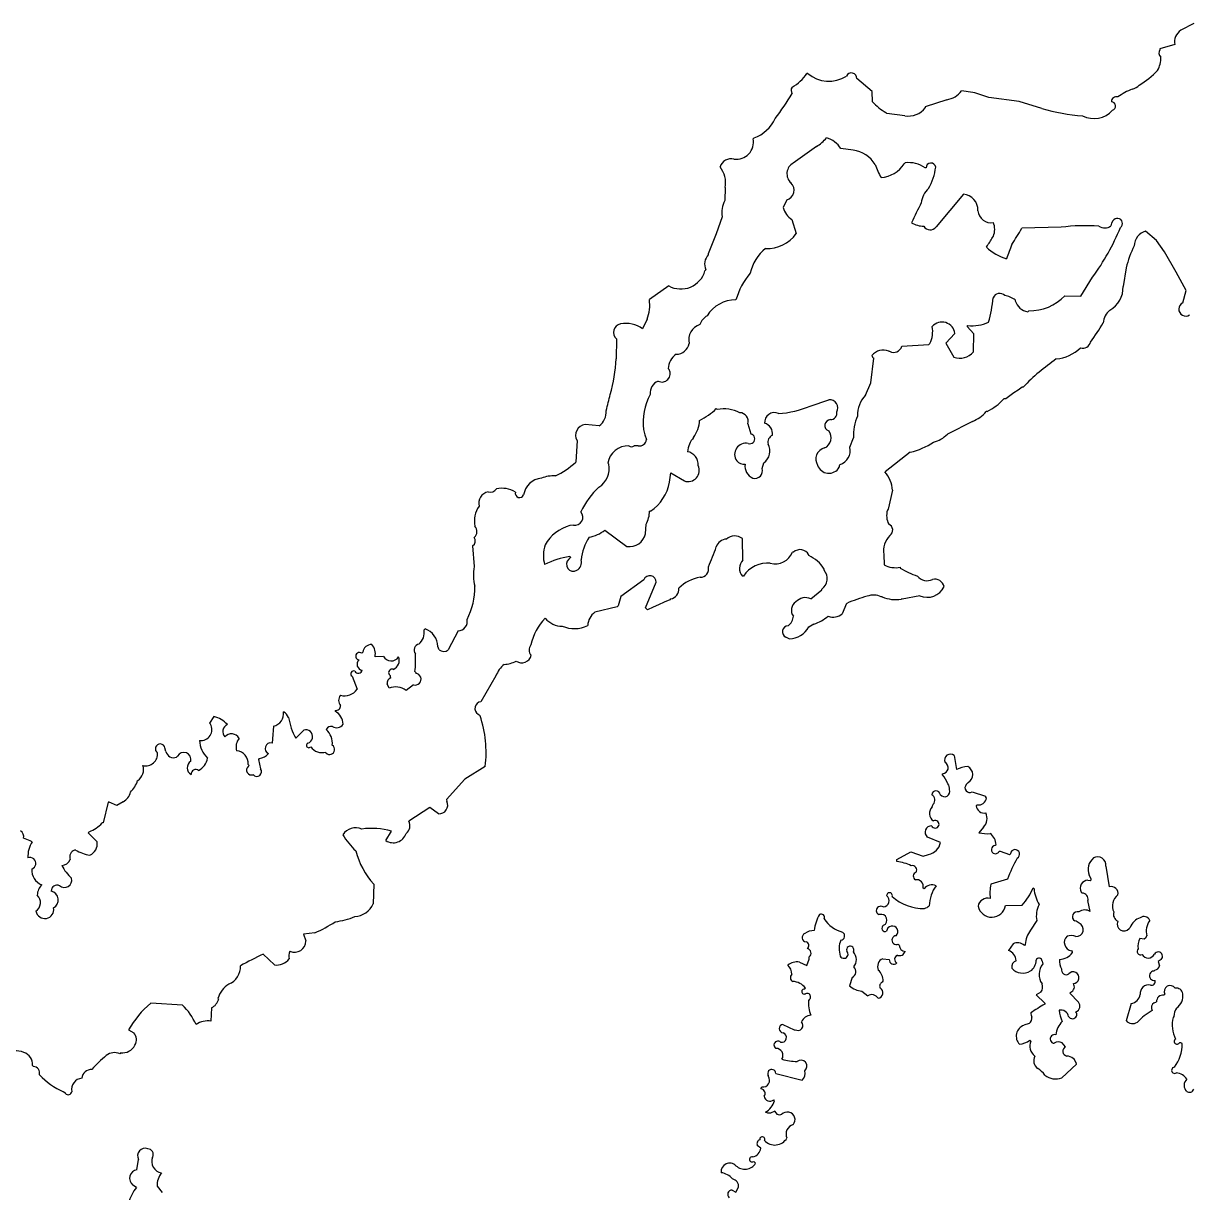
# Model space of a CAD drawing. Header units: millimetres. Extents: x -458 to 152, y -312 to 313.
# Drawn here: x -302.6 to -206.1, y -252 to -155.2 of the extents above; entities that cross this region are included whole.
import ezdxf

# ---------------------------------------------------------------- set-up
doc = ezdxf.new("R2010")
doc.units = ezdxf.units.MM

msp = doc.modelspace()

# ---------------------------------------------------------------- linework, layer by layer
at = {"color": 7, "linetype": 'Continuous', "lineweight": 25}
for p, q in [((-205.763, -155.248), (-206.837, -155.822)), ((-207.35, -157.003), (-208.585, -157.348)), ((-208.585, -157.348), (-208.583, -157.426)), ((-237.711, -159.387), (-237.789, -159.389)), ((-232.379, -160.876), (-233.653, -159.821)), ((-232.355, -161.731), (-232.379, -160.876)), ((-226.213, -161.564), (-227.986, -162.157)), ((-224.05, -160.96), (-224.987, -160.83)), ((-220.217, -161.712), (-222.716, -161.391)), ((-227.986, -162.157), (-227.984, -162.235)), ((-218.333, -162.283), (-220.217, -161.712)), ((-231.162, -162.71), (-231.241, -162.635)), ((-229.678, -162.903), (-231.162, -162.71)), ((-242.157, -164.722), (-242.232, -164.802)), ((-237.001, -165.438), (-238.909, -166.812)), ((-233.958, -165.744), (-234.973, -165.616)), ((-229.65, -166.794), (-229.725, -166.873)), ((-227.926, -167.213), (-228.004, -167.216)), ((-244.535, -168.833), (-244.583, -169.924)), ((-224.832, -169.386), (-227.093, -172.093)), ((-239.449, -169.862), (-239.743, -170.492)), ((-244.78, -171.252), (-245.286, -172.667)), ((-239.015, -171.484), (-238.673, -172.642)), ((-216.743, -172.122), (-220.008, -172.211)), ((-212.577, -171.794), (-212.621, -172.01)), ((-212.465, -171.603), (-212.577, -171.794)), ((-245.286, -172.667), (-245.942, -174.319)), ((-208.853, -173.23), (-209.758, -172.453)), ((-208.205, -174.147), (-208.853, -173.23)), ((-222.923, -173.769), (-222.835, -173.627)), ((-207.226, -175.832), (-208.205, -174.147)), ((-245.942, -174.319), (-245.939, -174.397)), ((-246.139, -175.647), (-246.214, -175.727)), ((-211.36, -175.477), (-211.628, -177.041)), ((-206.406, -177.366), (-207.226, -175.832)), ((-249.215, -176.976), (-250.819, -178.109)), ((-215.108, -177.836), (-214.14, -176.254)), ((-216.432, -177.795), (-215.108, -177.836)), ((-206.689, -178.385), (-206.406, -177.366)), ((-220.547, -178.14), (-220.545, -178.218)), ((-219.509, -179.123), (-219.433, -179.044)), ((-251.007, -179.748), (-251.375, -180.536)), ((-225.53, -180.922), (-226.286, -181.72)), ((-224.533, -180.35), (-224.458, -180.27)), ((-223.972, -180.957), (-224.533, -180.35)), ((-224.01, -182.437), (-223.972, -180.957)), ((-253.531, -181.373), (-253.564, -183.008)), ((-229.936, -181.975), (-227.683, -181.836)), ((-227.683, -181.836), (-227.608, -181.756)), ((-226.286, -181.72), (-225.632, -182.87)), ((-231.014, -182.394), (-230.937, -182.392)), ((-249.262, -183.825), (-249.182, -183.901)), ((-232.5, -185.002), (-232.244, -182.972)), ((-232.939, -186.026), (-232.5, -185.002)), ((-220.649, -185.847), (-220.992, -186.09)), ((-220.305, -185.604), (-220.649, -185.847)), ((-219.961, -185.361), (-220.305, -185.604)), ((-219.884, -185.359), (-219.961, -185.361)), ((-237.505, -186.929), (-235.963, -186.42)), ((-221.336, -186.332), (-221.491, -186.337)), ((-220.992, -186.09), (-221.336, -186.332)), ((-245.281, -187.14), (-245.201, -187.216)), ((-222.863, -187.386), (-222.941, -187.388)), ((-254.969, -188.572), (-256.14, -188.448)), ((-242.679, -188.392), (-242.422, -189.241)), ((-224.086, -188.197), (-226.158, -189.265)), ((-251.301, -188.876), (-251.202, -189.302)), ((-251.202, -189.302), (-251.047, -189.71)), ((-234.222, -190.341), (-233.932, -189.555)), ((-256.803, -189.789), (-256.91, -191.582)), ((-251.748, -190.216), (-252.078, -190.234)), ((-241.489, -192.095), (-241.346, -191.624)), ((-229.23, -190.75), (-231.32, -192.369)), ((-254.262, -191.665), (-254.182, -191.741)), ((-249.161, -193.238), (-249.027, -192.456)), ((-249.027, -192.456), (-247.919, -193.126)), ((-230.701, -193.902), (-231.047, -195.468)), ((-231.047, -195.468), (-231.123, -195.548)), ((-250.808, -195.617), (-250.731, -195.615)), ((-257.094, -196.802), (-257.39, -196.808)), ((-254.501, -197.197), (-252.674, -198.547)), ((-251.146, -197.494), (-251.09, -196.715)), ((-243.072, -199.687), (-243.12, -197.898)), ((-265.437, -198.506), (-265.313, -200.215)), ((-257.398, -199.377), (-257.318, -199.452)), ((-238.887, -199.028), (-238.965, -199.03)), ((-237.635, -199.305), (-237.637, -199.227)), ((-231.412, -199.213), (-231.389, -200.069)), ((-257.394, -199.532), (-257.47, -199.612)), ((-257.318, -199.452), (-257.394, -199.532)), ((-230.06, -200.266), (-230.058, -200.344)), ((-251.276, -201.311), (-253.184, -202.686)), ((-243.036, -201.008), (-243.113, -201.011)), ((-236.357, -200.515), (-236.359, -200.437)), ((-251.135, -203.641), (-250.259, -201.517)), ((-237.46, -202.88), (-236.546, -202.154)), ((-236.546, -202.154), (-236.548, -202.077)), ((-253.184, -202.686), (-253.396, -203.47)), ((-249.591, -203.171), (-250.052, -203.379)), ((-249.13, -202.964), (-249.591, -203.171)), ((-249.054, -202.884), (-249.13, -202.964)), ((-234.492, -203.266), (-234.858, -204.132)), ((-231.55, -202.719), (-231.628, -202.721)), ((-229.911, -202.907), (-229.988, -202.91)), ((-228.44, -202.634), (-229.911, -202.907)), ((-253.472, -203.55), (-255.327, -203.989)), ((-253.396, -203.47), (-253.472, -203.55)), ((-251.055, -203.717), (-251.135, -203.641)), ((-250.975, -203.793), (-251.055, -203.717)), ((-250.513, -203.586), (-250.975, -203.793)), ((-250.052, -203.379), (-250.513, -203.586)), ((-237.201, -204.995), (-237.629, -205.219)), ((-269.374, -205.383), (-269.449, -205.463)), ((-266.646, -205.543), (-267.459, -207.121)), ((-239.237, -206.196), (-239.524, -206.065)), ((-268.218, -207.111), (-268.323, -206.833)), ((-274.535, -207.314), (-274.611, -207.394)), ((-272.814, -207.656), (-273.513, -207.675)), ((-270.212, -208.908), (-270.132, -208.984)), ((-270.132, -208.984), (-270.13, -209.061)), ((-275.415, -209.283), (-274.997, -210.361)), ((-272.353, -210.289), (-272.518, -209.927)), ((-270.337, -210.001), (-270.947, -210.484)), ((-263.51, -209.27), (-264.774, -211.406)), ((-286.841, -212.629), (-287.215, -213.184)), ((-276.816, -212.123), (-276.814, -212.201)), ((-264.98, -212.423), (-264.9, -212.499)), ((-264.9, -212.499), (-264.82, -212.574)), ((-287.215, -213.184), (-287.135, -213.26)), ((-281.946, -213.78), (-281.975, -214.131)), ((-281.916, -213.429), (-281.946, -213.78)), ((-282.004, -214.482), (-282.034, -214.833)), ((-281.975, -214.131), (-282.004, -214.482)), ((-290.813, -215.531), (-290.894, -215.23)), ((-277.576, -215.645), (-277.578, -215.568)), ((-289.864, -215.902), (-289.94, -215.982)), ((-283.929, -216.674), (-284.009, -216.599)), ((-284.005, -216.754), (-283.929, -216.674)), ((-283.089, -216.107), (-283.164, -216.187)), ((-283.164, -216.187), (-282.987, -216.96)), ((-264.395, -216.765), (-266.078, -217.822)), ((-225.589, -215.863), (-225.402, -217.025)), ((-226.557, -217.446), (-226.56, -217.368)), ((-266.078, -217.822), (-267.589, -219.497)), ((-224.439, -218.088), (-224.594, -218.265)), ((-295.596, -219.716), (-296.016, -221.439)), ((-295.519, -219.714), (-295.596, -219.716)), ((-294.888, -220.008), (-295.519, -219.714)), ((-294.352, -219.682), (-294.888, -220.008)), ((-267.589, -219.497), (-267.584, -219.653)), ((-224.107, -218.857), (-223.007, -219.216)), ((-223.007, -219.216), (-223.005, -219.294)), ((-223.005, -219.294), (-222.925, -219.37)), ((-268.971, -220.158), (-270.73, -221.295)), ((-268.257, -220.683), (-268.971, -220.158)), ((-227.419, -220.115), (-227.322, -219.899)), ((-223.688, -219.935), (-223.764, -220.015)), ((-296.016, -221.439), (-296.094, -221.441)), ((-297.164, -222.171), (-297.239, -222.251)), ((-297.239, -222.251), (-296.518, -223.009)), ((-272.632, -222.903), (-272.149, -222.118)), ((-226.716, -223.053), (-227.817, -222.616)), ((-223.171, -221.789), (-223.547, -222.266)), ((-223.547, -222.266), (-222.846, -222.334)), ((-222.846, -222.334), (-222.612, -222.318)), ((-302.06, -222.916), (-302.596, -222.708)), ((-301.888, -223), (-302.06, -222.916)), ((-222.12, -223.239), (-222.195, -223.319)), ((-298.29, -223.68), (-298.368, -223.682)), ((-230.335, -224.474), (-229.185, -223.82)), ((-230.332, -224.552), (-230.335, -224.474)), ((-230.33, -224.63), (-230.332, -224.552)), ((-229.185, -223.82), (-228.164, -224.181)), ((-228.164, -224.181), (-227.716, -224.065)), ((-221.872, -223.777), (-221.794, -223.775)), ((-221.794, -223.775), (-221.008, -224.064)), ((-221.008, -224.064), (-220.932, -223.984)), ((-213.045, -225.015), (-212.765, -226.719)), ((-221.186, -226.092), (-222.575, -226.519)), ((-214.532, -226.169), (-214.335, -226.217)), ((-214.261, -226.059), (-214.434, -225.756)), ((-214.335, -226.217), (-214.259, -226.137)), ((-214.259, -226.137), (-214.261, -226.059)), ((-273.623, -226.51), (-273.656, -228.145)), ((-228.09, -226.903), (-228.169, -226.827)), ((-219.065, -226.813), (-218.985, -226.888)), ((-215.007, -227.247), (-215.087, -227.171)), ((-221.36, -228.276), (-219.96, -228.238)), ((-214.343, -228.785), (-214.524, -227.856)), ((-231.767, -229.026), (-231.845, -229.029)), ((-218.758, -229.528), (-219.281, -230.32)), ((-211.114, -230.176), (-211.039, -230.096)), ((-278.493, -230.533), (-279.424, -230.636)), ((-279.424, -230.636), (-279.236, -231.213)), ((-209.885, -231.07), (-210.236, -231.008)), ((-209.737, -230.959), (-209.885, -231.07)), ((-209.67, -230.786), (-209.737, -230.959)), ((-281.845, -233.193), (-282.774, -232.301)), ((-230.142, -231.55), (-230.222, -231.474)), ((-220.729, -231.449), (-221.103, -232.004)), ((-219.716, -231.5), (-219.791, -231.579)), ((-215.809, -232.093), (-215.889, -232.018)), ((-215.807, -232.171), (-215.809, -232.093)), ((-238.405, -232.963), (-237.8, -233.237)), ((-237.8, -233.237), (-237.603, -232.717)), ((-237.603, -232.717), (-237.585, -232.531)), ((-231.512, -232.677), (-230.965, -232.74)), ((-218.315, -232.88), (-218.272, -233.094)), ((-208.476, -232.747), (-208.705, -232.911)), ((-208.705, -232.911), (-208.609, -233.264)), ((-234.038, -234.224), (-234.252, -234.93)), ((-208.997, -233.62), (-209.073, -233.7)), ((-237.98, -235.188), (-237.904, -235.108)), ((-231.537, -234.623), (-231.461, -234.543)), ((-286.516, -235.966), (-286.436, -236.041)), ((-233.228, -235.369), (-232.751, -235.745)), ((-218.418, -235.447), (-218.824, -235.677)), ((-218.824, -235.677), (-218.105, -236.358)), ((-216.027, -235.523), (-215.951, -235.443)), ((-215.305, -236.282), (-216.027, -235.523)), ((-208.24, -235.7), (-208.164, -235.62)), ((-289.458, -236.513), (-292.071, -236.357)), ((-287.039, -236.758), (-287.087, -237.849)), ((-218.105, -236.358), (-218.103, -236.436)), ((-210.945, -236.396), (-211.373, -237.809)), ((-209.058, -236.319), (-208.847, -236.261)), ((-239.768, -238.116), (-238.822, -238.557)), ((-219.386, -238.034), (-219.845, -238.195)), ((-207.414, -237.467), (-207.489, -237.547)), ((-293.915, -238.579), (-293.476, -238.803)), ((-238.822, -238.557), (-238.744, -238.555)), ((-219.344, -239.427), (-219.264, -239.502)), ((-216.372, -239.968), (-216.666, -239.633)), ((-294.564, -240.465), (-294.64, -240.545)), ((-301.77, -241.595), (-301.85, -241.519)), ((-216.691, -242.545), (-215.477, -241.422)), ((-240.973, -242.428), (-240.975, -242.351)), ((-240.357, -242.178), (-238.163, -242.741)), ((-299.137, -243.849), (-299.301, -243.707)), ((-241.57, -243.378), (-241.494, -243.298)), ((-241.568, -243.456), (-241.57, -243.378)), ((-240.451, -244.437), (-240.531, -244.362)), ((-241.007, -245.454), (-241.204, -245.392)), ((-240.801, -245.457), (-241.007, -245.454)), ((-240.428, -245.293), (-240.801, -245.457)), ((-240.226, -245.579), (-240.428, -245.293)), ((-240.052, -245.625), (-240.226, -245.579)), ((-239.875, -245.589), (-240.052, -245.625)), ((-241.59, -248.359), (-241.885, -248.141)), ((-293.211, -250.155), (-293.079, -249.295)), ((-242.102, -249.54), (-242.182, -249.465)), ((-242.022, -249.616), (-242.102, -249.54)), ((-293.26, -251.607), (-293.566, -251.423)), ((-291.54, -251.51), (-291.136, -252.044)), ((-243.669, -251.995), (-243.441, -251.601)), ((-243.97, -251.836), (-243.669, -251.995))]:
    msp.add_line(p, q, dxfattribs=at)
for centre, radius, start, end in [((-206.2, -156.8), 1.167, 123.06788, 190.01675), ((-208.174, -157.681), 0.482, 148.10578, 229.27073), ((-210.667, -158.072), 2.178, 330.54531, 0.68049), ((-240.862, -157.358), 3.684, 300.30511, 326.53236), ((-235.965, -157.397), 2.648, 228.75045, 303.2268), ((-234.103, -159.796), 0.451, 356.80908, 155.80912), ((-213.276, -155.028), 6.103, 299.26224, 317.59779), ((-238.71, -160.789), 0.385, 139.35346, 223.85463), ((-211.033, -159.727), 0.969, 280.01407, 319.82133), ((-259.784, -148.233), 24.432, 322.46424, 328.34121), ((-226.5, -159.694), 1.892, 278.7527, 323.08409), ((-229.191, -179.18), 18.931, 69.99931, 74.24446), ((-212.166, -161.743), 0.424, 74.97174, 179.22542), ((-207.808, -167.672), 7.63, 113.61862, 123.83279), ((-229.089, -158.842), 4.361, 221.49607, 240.42807), ((-229.405, -161.116), 1.809, 261.31786, 321.7681), ((-214.22, -149.15), 13.763, 252.60737, 266.87103), ((-214.023, -161.083), 2.042, 242.36082, 318.52598), ((-212.605, -162.095), 0.358, 288.19372, 87.61142), ((-243.137, -161.902), 2.985, 289.17037, 335.96795), ((-243.607, -165.09), 1.405, 261.26802, 11.85261), ((-238.39, -162.987), 2.817, 299.53125, 322.16616), ((-236.784, -166.772), 2.148, 32.54964, 73.25084), ((-244.046, -167.421), 0.968, 76.57917, 162.68909), ((-234.236, -168.154), 2.426, 30.04354, 83.42795), ((-246.623, -168.462), 2.121, 349.92204, 38.80677), ((-238.429, -167.698), 1.007, 118.45676, 228.40677), ((-226.892, -165.173), 5.534, 198.61308, 210.90417), ((-231.836, -165.51), 2.512, 274.47869, 327.14101), ((-229.366, -169.107), 2.331, 54.24005, 96.99156), ((-227.523, -167.211), 0.403, 8.77401, 180.31646), ((-231.687, -166.593), 4.596, 329.58042, 353.04063), ((-239.679, -169.056), 0.838, 285.96891, 46.10335), ((-226.472, -170.284), 1.851, 132.56239, 174.41242), ((-224.965, -170.717), 1.337, 358.41028, 84.32179), ((-242.91, -170.851), 1.912, 151.0003, 192.1069), ((-205.566, -182.267), 25.796, 151.86679, 155.96336), ((-238.139, -170.079), 1.656, 194.45516, 238.05434), ((-222.555, -170.673), 1.076, 184.28424, 280.6511), ((-228.036, -169.818), 2.226, 240.71412, 268.204), ((-227.583, -171.731), 0.609, 210.83755, 323.47718), ((-223.755, -172.303), 1.511, 337.75378, 22.25728), ((-243.33, -158.928), 26.84, 326.97308, 330.33598), ((-214.765, -187.583), 15.587, 85.83228, 97.28905), ((-230.197, -164.566), 19.86, 323.9505, 337.56863), ((-213.147, -171.285), 0.896, 237.19336, 305.93493), ((-212.095, -171.808), 0.423, 307.25747, 150.9655), ((-241.046, -170.992), 2.891, 266.81225, 325.19851), ((-231.937, -167.292), 11.09, 325.1618, 329.76801), ((-209.412, -173.703), 1.297, 105.44135, 178.54151), ((-238.905, -176.715), 3.653, 129.06627, 167.6953), ((-220.185, -170.975), 3.912, 225.5846, 254.01435), ((-208.269, -178.857), 13.632, 157.11696, 162.40087), ((-202.449, -177.666), 9.175, 154.18047, 166.19952), ((-245.101, -175.171), 1.142, 137.25422, 204.62471), ((-248.208, -175.167), 2.071, 240.89038, 344.30691), ((-238.012, -179.75), 5.87, 139.47848, 164.15569), ((-213.703, -177.153), 2.078, 298.13369, 3.09287), ((-233.506, -176.917), 11.182, 344.05099, 354.62814), ((-221.831, -178.18), 0.582, 44.11163, 158.25851), ((-221.804, -179.909), 2.17, 54.60616, 79.62374), ((-219.354, -175.005), 4.039, 268.8724, 316.32564), ((-253.919, -178.582), 3.137, 338.17935, 8.67852), ((-243.724, -180.84), 2.693, 88.61039, 149.11071), ((-219.286, -177.823), 1.32, 197.42379, 260.27514), ((-211.775, -180.13), 1.486, 129.65313, 176.64727), ((-206.438, -178.903), 0.576, 115.91769, 303.8086), ((-245.372, -180.627), 1.345, 119.55259, 160.30437), ((-226.597, -181.053), 1.076, 6.98523, 139.26538), ((-224.119, -177.005), 3.282, 264.07075, 294.58037), ((-253.053, -180.829), 0.725, 102.33056, 228.7349), ((-252.795, -182.548), 2.463, 54.78321, 99.64601), ((-246.202, -181.461), 1.359, 108.71578, 192.4777), ((-229.619, -180.761), 2.244, 333.6623, 10.53612), ((-233.246, -167.985), 23.343, 324.23703, 328.89968), ((-248.597, -181.552), 1.087, 270.16161, 349.27812), ((-214.987, -181.424), 0.712, 256.96474, 343.37126), ((-247.743, -183.9), 1.521, 124.02357, 177.16791), ((-231.484, -183.468), 1.172, 66.36669, 141.8107), ((-231.982, -182.615), 0.443, 196.78715, 233.71338), ((-230.593, -181.809), 0.677, 239.47153, 345.72518), ((-225.117, -181.543), 1.423, 248.78717, 321.11795), ((-217.499, -179.605), 3.441, 275.88531, 313.10461), ((-266.169, -182.409), 12.619, 343.65026, 357.2779), ((-249.774, -184.25), 0.687, 242.5742, 30.55455), ((-207.04, -197.669), 17.791, 124.61379, 136.21444), ((-249.645, -185.885), 1.118, 113.44371, 184.20622), ((-296.607, -176.566), 43.571, 345.724, 347.54764), ((-246.133, -188.333), 5.197, 152.91944, 186.00754), ((-235.886, -187.079), 0.664, 329.72888, 96.6126), ((-231.142, -187.693), 2.451, 137.14787, 181.47526), ((-225.086, -183.056), 4.867, 297.17862, 317.61967), ((-255.857, -187.39), 1.478, 306.91829, 3.07166), ((-249.1, -183.195), 5.49, 296.43607, 314.06621), ((-244.654, -190.158), 2.992, 63.66239, 100.53984), ((-243.346, -188.177), 0.701, 342.1221, 88.37712), ((-240.48, -188.27), 0.803, 64.46686, 186.03844), ((-240.603, -179.628), 7.931, 273.39141, 292.9948), ((-235.83, -187.522), 0.528, 268.869, 11.86892), ((-229.939, -189.378), 3.997, 156.05681, 182.53575), ((-225.132, -185.503), 2.89, 291.21166, 319.29312), ((-256.025, -189.34), 0.899, 97.35272, 209.97307), ((-249.292, -187.966), 2.641, 323.78717, 356.83316), ((-241.521, -189.221), 0.9, 351.89795, 74.4402), ((-235.822, -188.531), 0.481, 92.16012, 252.04464), ((-251.636, -189.632), 0.594, 259.1833, 352.51083), ((-245.366, -191.007), 2.327, 140.48349, 172.60287), ((-242.501, -189.641), 0.407, 250.91393, 78.8029), ((-240.367, -189.942), 0.649, 113.86241, 192.68532), ((-236.687, -189.558), 0.916, 293.53781, 38.53254), ((-227.954, -187.445), 2.557, 284.65059, 314.6167), ((-252.563, -191.936), 1.72, 88.28938, 170.92914), ((-252.283, -189.924), 0.372, 231.95492, 303.54626), ((-242.836, -190.927), 0.924, 77.41794, 215.41277), ((-242.034, -190.661), 1.184, 305.54657, 29.17211), ((-236.1, -191.318), 0.946, 103.52241, 211.67398), ((-235.426, -190.596), 1.23, 288.31121, 11.95327), ((-230.761, -184.565), 6.372, 283.90282, 302.82257), ((-262.112, -185.691), 7.859, 296.61701, 311.44747), ((-247.827, -191.742), 1.046, 354.02897, 81.60093), ((-242.976, -190.948), 0.8, 220.0365, 275.52926), ((-255.932, -192.112), 1.788, 301.89319, 11.98449), ((-247.608, -192.263), 0.918, 250.15004, 26.66656), ((-241.833, -191.899), 1.077, 171.75771, 247.51194), ((-242.08, -192.293), 0.623, 254.6353, 18.48485), ((-235.966, -191.505), 0.989, 198.27289, 329.98658), ((-234.84, -191.953), 0.275, 136.5343, 189.72413), ((-233.471, -194.129), 2.779, 4.6707, 39.29164), ((-259.602, -194.538), 1.641, 95.30431, 171.24692), ((-258.798, -195.136), 2.428, 85.12394, 113.18367), ((-252.605, -192.672), 3.49, 302.48001, 350.6588), ((-263.971, -194.981), 0.964, 101.18091, 194.56094), ((-263.98, -193.447), 0.615, 253.12348, 326.86937), ((-263.019, -195.872), 2.136, 58.44465, 102.05654), ((-261.556, -194.152), 0.359, 163.91558, 337.5774), ((-250.347, -198.58), 6.784, 133.15238, 154.8308), ((-263.268, -196.424), 2.029, 143.72899, 192.60929), ((-256.995, -196.136), 0.673, 261.55311, 41.02264), ((-252.985, -195.644), 2.177, 330.53685, 0.69639), ((-229.639, -195.996), 1.55, 163.213, 207.53423), ((-265.742, -197.308), 0.662, 311.79831, 41.79577), ((-256.45, -200.126), 3.448, 105.81865, 150.36192), ((-256.236, -195.051), 2.759, 278.92373, 308.9628), ((-231.211, -197.205), 0.531, 304.47043, 68.18369), ((-265.721, -198.086), 0.507, 304.03844, 34.03443), ((-256.705, -199.294), 2.879, 162.33247, 195.33716), ((-251.89, -200.18), 4.596, 148.47591, 173.53248), ((-252.446, -197.244), 1.323, 260.07299, 349.09612), ((-244.34, -198.934), 1.005, 95.83138, 159.3506), ((-243.759, -198.733), 1.051, 52.57561, 130.54445), ((-229.715, -198.89), 1.727, 133.76988, 190.76839), ((-256.281, -206.333), 7.045, 99.12142, 117.00877), ((-263.501, -192.308), 19.27, 335.7195, 341.00562), ((-240.409, -198.422), 1.566, 255.22047, 337.14827), ((-238.341, -199.624), 0.809, 29.41758, 132.46448), ((-238.695, -201.785), 2.697, 29.97003, 66.84958), ((-261.054, -200.916), 4.316, 170.65186, 192.46765), ((-257.112, -200.046), 0.562, 129.42288, 301.07832), ((-257.217, -199.851), 0.783, 300.25222, 13.97746), ((-246.61, -200.409), 0.697, 269.792, 14.74661), ((-242.419, -200.37), 0.945, 133.66985, 222.71591), ((-241.014, -202.359), 2.431, 85.14634, 146.26604), ((-230.462, -198.396), 1.912, 240.99921, 282.11034), ((-225.639, -192.719), 8.813, 239.90025, 250.09146), ((-250.783, -201.494), 0.525, 357.53729, 159.59914), ((-246.14, -204.204), 3.134, 98.67407, 135.56948), ((-237.164, -201.209), 1.064, 305.36528, 40.69423), ((-227.843, -200.374), 1.016, 218.39093, 296.65495), ((-227.196, -202.033), 0.774, 11.45031, 104.29386), ((-270.864, -202.012), 5.598, 332.60021, 1.68044), ((-249.164, -202.101), 0.791, 277.96078, 6.58203), ((-227.831, -201.216), 1.544, 246.76376, 334.54431), ((-238.269, -203.824), 0.801, 122.29605, 218.20828), ((-237.895, -203.862), 1.075, 66.09367, 138.26913), ((-230.072, -213.221), 10.892, 104.48096, 113.93822), ((-232.266, -204.069), 1.492, 64.67003, 110.82261), ((-230.451, -200.212), 2.737, 246.33045, 279.72854), ((-254.419, -205.187), 1.504, 127.16424, 176.47034), ((-235.599, -203.232), 1.166, 248.84507, 309.47175), ((-266.679, -204.743), 0.8, 272.35425, 11.15784), ((-256.115, -207.694), 4.616, 136.04831, 167.58321), ((-258.03, -203.324), 1.828, 219.64367, 270.34607), ((-257.03, -202.881), 2.476, 246.47021, 296.65059), ((-239.292, -205.614), 0.507, 95.96782, 242.69969), ((-239.912, -204.269), 1.014, 304.02775, 357.15635), ((-238.944, -200.577), 4.749, 291.53315, 308.00453), ((-270.756, -205.651), 1.32, 311.33284, 8.18447), ((-269.843, -206.83), 1.52, 359.859, 72.02387), ((-239.248, -204.368), 1.828, 270.34198, 332.2678), ((-273.812, -207.398), 0.728, 87.0664, 173.37678), ((-274.648, -207.434), 1.16, 347.98728, 41.12418), ((-269.81, -207.116), 0.48, 98.96199, 220.56567), ((-267.831, -206.576), 0.66, 234.11735, 304.32288), ((-260.106, -207.115), 0.662, 141.32238, 221.79366), ((-274.805, -207.635), 0.31, 51.25168, 265.46705), ((-274.523, -208.315), 0.481, 129.53886, 264.0913), ((-272.177, -207.297), 0.731, 209.41081, 326.55561), ((-272.299, -207.992), 0.788, 291.78199, 21.78241), ((-277.591, -207.981), 7.437, 352.83613, 4.25647), ((-263.05, -205.426), 2.9, 274.24671, 294.86555), ((-261.389, -207.378), 0.81, 237.00281, 347.23555), ((-275.302, -209.087), 0.227, 61.10249, 240.07799), ((-274.903, -208.708), 0.341, 211.88436, 345.48803), ((-272.094, -209.007), 0.297, 72.75955, 209.72699), ((-270.189, -209.541), 0.483, 252.08345, 82.95851), ((-261.335, -210.095), 2.326, 130.1635, 159.21678), ((-271.991, -209.905), 0.528, 115.75131, 182.3568), ((-272.509, -209.399), 0.29, 353.85898, 57.33237), ((-275.867, -211.28), 0.662, 141.32188, 221.7981), ((-276.027, -209.689), 1.23, 253.12209, 326.87095), ((-271.817, -211.59), 1.407, 51.79422, 112.39906), ((-276.76, -211.727), 0.4, 261.95145, 0.78986), ((-264.699, -211.95), 0.55, 97.81424, 239.31139), ((-287.356, -214.732), 2.164, 41.42079, 76.22567), ((-282.125, -212.405), 1.046, 281.52822, 9.09009), ((-281.651, -213.149), 1.067, 23.63755, 58.46414), ((-274.806, -211.635), 5.967, 190.48448, 207.88122), ((-277.381, -213.279), 1.219, 0.33976, 62.27138), ((-273.971, -215.62), 9.645, 353.1839, 18.4097), ((-287.92, -213.709), 0.905, 262.90791, 29.77986), ((-285.49, -213.878), 0.628, 112.80842, 224.31737), ((-292.665, -201.42), 18.098, 314.05617, 317.05299), ((-279.247, -214.29), 0.566, 287.44037, 107.57759), ((-277.125, -213.923), 0.481, 79.99695, 152.27275), ((-278.663, -214.877), 1.619, 355.34566, 46.65692), ((-276.691, -212.919), 0.636, 236.51717, 326.23458), ((-285.927, -214.533), 2.106, 182.01432, 226.7767), ((-285.395, -214.772), 0.709, 27.87459, 140.05744), ((-283.854, -215.155), 1.16, 141.99508, 195.14044), ((-282.158, -215.271), 0.456, 74.20513, 248.94888), ((-278.994, -215.013), 0.2, 114.38304, 322.45947), ((-292.491, -215.719), 0.989, 256.49103, 4.81726), ((-291.288, -215.301), 0.4, 10.16642, 236.9677), ((-290.199, -215.414), 0.624, 190.7391, 294.58104), ((-289.344, -216.198), 0.598, 346.32952, 150.39638), ((-285.077, -216.524), 1.071, 355.97803, 84.46092), ((-283.32, -214.752), 1.375, 279.68427, 316.56925), ((-277.918, -214.513), 1.108, 214.13175, 287.88136), ((-277.273, -215.36), 0.417, 223.2564, 57.49538), ((-225.908, -216.23), 0.486, 48.98162, 204.12632), ((-293.776, -217.021), 1.108, 304.14002, 17.87412), ((-288.427, -216.875), 0.632, 122.06973, 241.05526), ((-288.793, -215.822), 1.445, 297.79356, 350.18823), ((-283.738, -217.062), 0.407, 130.92091, 290.31233), ((-226.596, -216.867), 0.502, 274.13541, 60.91542), ((-224.407, -218.801), 2.035, 91.92488, 119.26772), ((-224.807, -217.437), 0.748, 299.45133, 63.67044), ((-288.351, -217.404), 0.383, 52.74014, 183.50942), ((-283.293, -217.201), 0.389, 218.58722, 38.2774), ((-230.36, -220.189), 4.689, 24.94288, 35.80673), ((-295.472, -217.145), 2.449, 314.62927, 341.11166), ((-226.389, -218.831), 0.438, 215.39139, 20.86624), ((-226.662, -218.616), 0.685, 355.04332, 36.13875), ((-224.316, -218.533), 0.386, 136.06261, 302.77028), ((-294.913, -218.634), 1.189, 298.13437, 347.67163), ((-268.207, -219.981), 0.704, 265.92729, 27.80692), ((-227.095, -219.133), 0.352, 7.88577, 175.22568), ((-227.739, -219.557), 0.539, 320.64422, 57.05443), ((-223.572, -219.295), 0.651, 259.70321, 353.40421), ((-226.88, -220.651), 0.76, 135.07562, 235.67757), ((-223.091, -219.951), 0.676, 185.41203, 280.39124), ((-223.917, -221.057), 1.045, 315.54967, 24.95516), ((-298.179, -219.533), 2.826, 291.05527, 317.53494), ((-271.401, -221.689), 0.778, 306.74921, 30.38496), ((-227.164, -221.556), 0.313, 201.82424, 117.69544), ((-303.132, -222.567), 0.554, 345.24269, 58.98452), ((-275.109, -223.127), 1.285, 66.81018, 146.65362), ((-271.388, -219.614), 5.555, 210.3398, 228.09434), ((-273.81, -228.181), 6.286, 74.67886, 97.2451), ((-272.019, -221.932), 1.148, 237.76409, 340.65807), ((-227.468, -222.209), 0.537, 88.5263, 229.35727), ((-223.466, -223.366), 1.352, 5.42114, 50.83065), ((-299.863, -224.249), 2.379, 148.33274, 182.01225), ((-297.531, -223.178), 1.027, 294.16688, 9.46746), ((-228.033, -222.752), 1.35, 283.54575, 347.15045), ((-222.186, -223.655), 0.337, 91.56084, 338.93314), ((-302.071, -224.794), 0.492, 289.86342, 110.12966), ((-299.429, -224.217), 0.739, 270.55673, 339.94193), ((-298.157, -224.26), 0.615, 110.00167, 199.99599), ((-296.541, -220.754), 3.409, 239.13765, 260.37885), ((-268.916, -222.219), 6.369, 193.89852, 222.35305), ((-208.884, -230.774), 13.163, 150.8285, 159.16426), ((-220.557, -224.026), 0.378, 298.33948, 173.70239), ((-213.244, -225.307), 1.272, 130.66875, 200.68239), ((-213.719, -224.924), 0.681, 352.34226, 121.31148), ((-300.65, -225.377), 1.26, 174.52358, 249.52942), ((-296.235, -223.385), 3.554, 206.24483, 227.95218), ((-230.85, -228.46), 3.866, 63.97235, 82.27964), ((-229.058, -225.334), 0.36, 328.89808, 105.29523), ((-228.632, -225.847), 0.347, 109.77973, 239.0865), ((-299.215, -226.168), 0.617, 228.78015, 13.5677), ((-228.709, -226.691), 0.556, 345.85524, 100.53429), ((-214.477, -226.854), 0.688, 94.64312, 207.47681), ((-302.061, -228.038), 0.862, 304.28608, 45.41148), ((-300.222, -227.434), 1.234, 134.73218, 179.50271), ((-299.832, -227.05), 0.467, 63.26622, 183.81535), ((-300.487, -227.818), 0.761, 300.15345, 75.64971), ((-231.498, -227.874), 0.522, 272.78648, 53.46462), ((-230.948, -227.453), 0.239, 343.96285, 180.22997), ((-227.427, -227.388), 0.821, 65.33859, 143.76733), ((-224.726, -228.394), 2.938, 143.4025, 178.00994), ((-217.918, -227.288), 4.72, 170.63045, 184.86249), ((-223.926, -224.754), 5.278, 318.69746, 337.04256), ((-216.07, -226.668), 2.924, 184.31781, 211.58174), ((-215.042, -227.771), 0.526, 350.69983, 86.15463), ((-212.617, -227.283), 0.583, 348.44574, 104.67439), ((-211.382, -228.314), 1.13, 126.00639, 206.06393), ((-275.335, -227.345), 1.859, 274.65584, 334.51547), ((-231.672, -228.704), 0.367, 57.06359, 242.04752), ((-228.202, -224.844), 3.673, 226.75338, 272.33699), ((-228.279, -227.663), 0.881, 284.94229, 314.41553), ((-222.819, -228.471), 0.807, 75.82845, 170.51163), ((-222.493, -228.093), 1.148, 192.30061, 350.82006), ((-216.888, -229.127), 1.912, 150.9948, 192.11233), ((-300.842, -228.602), 0.748, 191.37, 9.69125), ((-277.928, -222.178), 7.538, 278.55705, 291.3478), ((-233.151, -230.904), 4.067, 152.19077, 172.04761), ((-236.624, -229.275), 0.296, 338.34482, 114.77738), ((-234.179, -227.99), 2.578, 212.73461, 255.42083), ((-231.628, -229.478), 0.472, 293.80069, 107.09408), ((-215.412, -229.19), 0.403, 70.18952, 241.72405), ((-214.792, -229.42), 0.778, 54.69856, 128.4229), ((-211.749, -228.987), 0.671, 164.71644, 242.01063), ((-209.821, -230.529), 1.293, 107.26555, 160.40168), ((-209.888, -229.681), 0.499, 20.39357, 129.329), ((-283.842, -218.499), 13.169, 293.96118, 302.29292), ((-237.151, -231.72), 1.379, 91.14521, 125.38314), ((-231.291, -230.151), 0.282, 121.3395, 292.22573), ((-230.717, -230.437), 0.468, 313.19414, 176.79674), ((-217.403, -231.683), 2.32, 144.04343, 175.47529), ((-215.716, -230.156), 0.622, 41.50563, 79.55895), ((-215.491, -230.267), 0.576, 265.92858, 65.30228), ((-211.554, -229.821), 0.565, 154.68779, 321.05546), ((-208.038, -230.44), 1.668, 145.97882, 191.98134), ((-280.179, -231.202), 0.943, 246.68658, 359.28846), ((-237.814, -230.932), 0.363, 111.93001, 263.86859), ((-237.897, -231.58), 0.29, 298.12076, 81.26663), ((-233.216, -231.855), 1.902, 157.81711, 198.56915), ((-235.007, -230.788), 0.351, 274.73806, 59.44184), ((-230.378, -231.144), 0.366, 92.78431, 295.4035), ((-215.801, -231.341), 0.682, 130.99914, 262.59727), ((-215.907, -231.701), 0.939, 66.39612, 111.29125), ((-209.227, -231.603), 1.171, 149.45173, 193.05397), ((-265.938, -267.131), 38.685, 115.79729, 118.91684), ((-279.633, -232.473), 1.005, 156.24908, 192.61288), ((-237.822, -232.221), 0.39, 307.295, 80.88611), ((-234.716, -232.308), 0.34, 206.80261, 47.39437), ((-234.197, -231.952), 0.307, 326.86413, 199.99462), ((-234.635, -232.762), 0.947, 320.46027, 42.66501), ((-230.135, -231.926), 0.5, 251.57247, 341.82968), ((-229.602, -231.545), 0.54, 180.51493, 263.80138), ((-221.457, -232.945), 1.005, 5.82867, 69.34704), ((-220.349, -232.159), 0.804, 46.07183, 118.13013), ((-216.938, -231.346), 1.4, 272.35064, 323.89993), ((-210.175, -232.074), 0.283, 133.01566, 297.48485), ((-209.545, -232.059), 0.565, 208.12339, 335.00099), ((-208.723, -232.482), 0.361, 312.97607, 149.26816), ((-286.162, -233.355), 1.52, 291.09258, 3.2678), ((-281.677, -231.841), 1.362, 262.91036, 321.32567), ((-238.6, -234.199), 1.251, 81.00078, 127.19697), ((-240.267, -234.051), 1.245, 3.69838, 43.02323), ((-231.222, -233.33), 0.715, 113.93878, 203.94097), ((-230.598, -232.774), 0.369, 174.64825, 315.34459), ((-230.185, -232.725), 0.343, 108.32552, 244.15457), ((-220.29, -233.367), 0.55, 107.72658, 191.38306), ((-219.856, -232.825), 1.038, 302.99071, 0.80295), ((-218.572, -232.886), 0.257, 1.24314, 162.9531), ((-217.145, -233.973), 1.429, 142.042, 214.01619), ((-215.826, -232.911), 1.068, 171.06539, 214.67968), ((-209.034, -233.19), 0.431, 274.93429, 350.13398), ((-238.805, -234.24), 0.348, 129.22747, 245.85731), ((-234.249, -233.752), 0.518, 294.15139, 48.35026), ((-232.693, -234.542), 1.232, 359.9483, 48.41032), ((-219.922, -232.624), 1.243, 223.1787, 300.54555), ((-216.329, -233.614), 0.387, 165.72124, 302.18544), ((-215.752, -234.253), 0.484, 271.81481, 139.93082), ((-209.058, -234.092), 0.392, 92.09002, 282.45845), ((-284.458, -236.585), 2.149, 122.5554, 163.24386), ((-239.031, -235.98), 1.425, 37.74757, 86.62245), ((-238, -235.396), 0.209, 84.43579, 301.31238), ((-233.054, -233.551), 1.827, 229.03644, 264.53445), ((-231.947, -235.503), 0.456, 277.29405, 60.91035), ((-231.411, -234.95), 0.351, 111.00407, 206.14821), ((-218.919, -235.038), 0.646, 320.76594, 24.19464), ((-216.113, -235.009), 0.464, 290.42498, 35.81822), ((-209.516, -235.545), 0.69, 76.24612, 188.3716), ((-209.277, -234.567), 0.316, 256.20087, 16.91908), ((-207.737, -235.386), 0.488, 31.65135, 208.69259), ((-207.209, -235.644), 0.526, 6.96197, 102.42136), ((-287.703, -235.588), 1.345, 299.55491, 340.30322), ((-237.767, -235.843), 0.296, 294.58932, 114.92951), ((-235.069, -236.353), 2.586, 174.6505, 202.72521), ((-232.425, -236.281), 0.627, 31.29361, 121.31782), ((-211.105, -235.491), 0.919, 280.03685, 350.36687), ((-208.327, -236.216), 0.523, 80.47584, 185.01809), ((-207.836, -235.783), 1.167, 303.064, 10.02237), ((-286.656, -242.728), 8.361, 130.36276, 150.25185), ((-293.024, -240.235), 5.155, 24.27431, 46.22892), ((-209.417, -251.322), 17.235, 120.26271, 124.78747), ((-216.77, -237.581), 0.651, 9.71264, 103.42648), ((-213.855, -236.592), 3.087, 186.6305, 204.55851), ((-215.814, -237.282), 0.367, 211.06394, 36.06917), ((-215.692, -236.598), 0.499, 290.40599, 39.31172), ((-206.836, -241.225), 4.874, 119.24571, 137.61282), ((-208.762, -236.737), 0.512, 125.23423, 207.33351), ((-206.011, -237.507), 1.404, 147.88307, 178.36759), ((-287.333, -239.709), 1.877, 82.46584, 121.89377), ((-239.719, -238.464), 0.352, 97.90061, 265.22393), ((-238.526, -238.198), 0.418, 238.49865, 42.25307), ((-237.398, -238.224), 0.874, 93.65079, 159.45308), ((-219.677, -237.607), 0.516, 304.29327, 11.10707), ((-218.573, -237.188), 0.678, 178.25196, 208.12312), ((-215.369, -239.15), 1.816, 135.41395, 174.58058), ((-210.824, -237.297), 0.75, 223.00122, 301.19584), ((-204.83, -238.147), 2.726, 167.3007, 205.76373), ((-294.1, -239.381), 0.851, 327.87439, 42.82448), ((-239.878, -239.201), 0.407, 258.20443, 71.51508), ((-219.507, -239.091), 0.957, 110.63867, 224.4107), ((-217.29, -239.322), 0.361, 71.89657, 266.1614), ((-294.423, -239.302), 1.171, 263.07623, 333.00083), ((-240.185, -239.829), 0.321, 45.65461, 238.87622), ((-220.381, -238.041), 1.73, 276.29006, 306.80078), ((-218.277, -239.893), 1.061, 158.40799, 232.78456), ((-216.95, -240.178), 0.615, 62.4889, 126.2567), ((-216.194, -240.339), 0.412, 115.69907, 258.83466), ((-207.163, -239.523), 0.227, 122.51316, 330.60619), ((-209.93, -239.739), 3.2, 322.92073, 0.60444), ((-206.919, -239.905), 0.275, 46.58339, 99.66564), ((-303.203, -241.738), 1.431, 64.1569, 130.3883), ((-302.837, -241.409), 0.993, 353.60415, 74.98321), ((-289.81, -247.92), 9.361, 129.37028, 139.59499), ((-295.077, -241.548), 1.095, 66.45668, 127.8097), ((-240.349, -240.693), 0.589, 328.89736, 90.21421), ((-238.396, -235.933), 5.267, 254.03407, 267.84183), ((-218.221, -241.121), 0.796, 151.23981, 234.63764), ((-216.276, -241.554), 0.81, 9.33574, 89.81442), ((-301.82, -242.145), 0.553, 345.69055, 84.81926), ((-296.986, -242.642), 0.791, 86.54074, 175.15783), ((-240.69, -242.18), 0.332, 0.33257, 210.85642), ((-238.274, -241.578), 0.498, 310.40133, 130.0439), ((-238.71, -242.172), 0.789, 313.89091, 15.82831), ((-220.069, -243.876), 2.522, 38.22609, 56.64676), ((-207.355, -241.922), 0.255, 94.93799, 305.0473), ((-296.596, -237.845), 6.455, 223.41939, 245.22993), ((-297.695, -243.498), 0.926, 94.98509, 191.82115), ((-241.42, -242.752), 0.552, 262.28892, 35.89006), ((-217.194, -241.236), 1.402, 230.40007, 291.00242), ((-207.295, -243.262), 1.134, 32.52732, 85.65576), ((-205.876, -243.173), 0.697, 131.6147, 225.96022), ((-298.914, -243.618), 0.321, 225.98193, 347.52403), ((-241.627, -243.839), 0.388, 323.08686, 81.15253), ((-206.139, -243.343), 0.397, 236.2443, 337.9121), ((-240.843, -243.997), 0.48, 188.95849, 310.55843), ((-242.107, -243.906), 1.739, 301.30641, 342.20586), ((-239.395, -246.002), 0.633, 318.81783, 139.28554), ((-238.7, -247.192), 0.804, 105.77425, 204.21759), ((-241.551, -247.998), 0.363, 111.92405, 203.10908), ((-241.48, -247.63), 0.209, 331.79572, 188.69338), ((-240.441, -246.937), 1.165, 222.81947, 329.83153), ((-292.552, -248.986), 0.611, 68.15782, 210.40984), ((-292.327, -248.886), 0.467, 331.57465, 89.64563), ((-242.409, -248.265), 0.825, 279.68356, 353.43138), ((-291.042, -249.473), 0.948, 157.33439, 261.58408), ((-244.167, -250.314), 0.717, 43.93748, 186.44077), ((-242.918, -249.055), 1.057, 226.05718, 327.94754), ((-242.308, -249.29), 0.215, 80.04775, 305.69065), ((-293.094, -250.872), 0.726, 99.2572, 229.48105), ((-289.973, -251.414), 1.57, 140.2918, 183.5198), ((-245.07, -251.865), 1.483, 39.94205, 82.66876), ((-289.52, -254.312), 4.616, 144.12266, 162.15333), ((-244.047, -251.514), 0.612, 351.81172, 79.19956), ((-243.97, -252.198), 0.362, 90.10915, 230.28321)]:
    msp.add_arc(centre, radius, start, end, dxfattribs=at)

doc.saveas('drawing.dxf')
